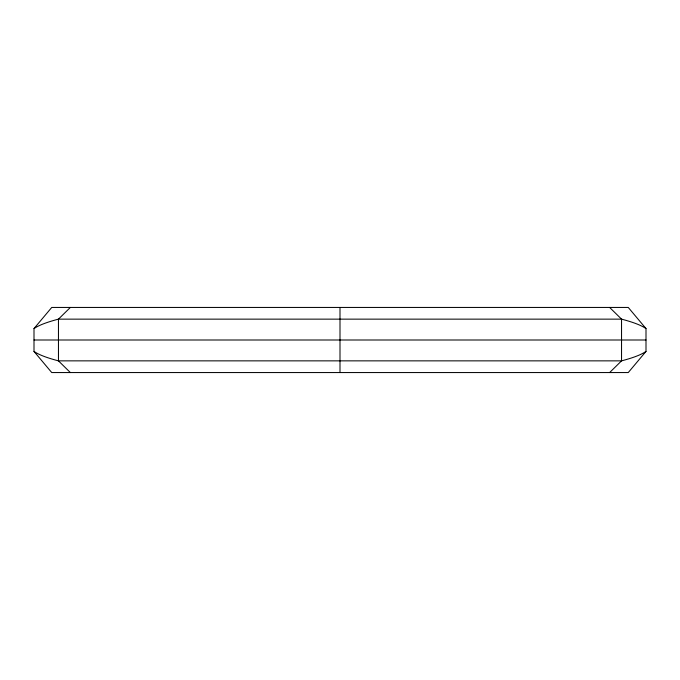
<?xml version="1.0" encoding="UTF-8"?>
<svg xmlns="http://www.w3.org/2000/svg" width="680" height="680" viewBox="0 0 680 680"><rect width="100%" height="100%" fill="white"/><g stroke="black" fill="none" stroke-linecap="round" stroke-linejoin="round"><path stroke-width="1.02" d="M340 372.555L340 307.445M34 328.567L51.739 307.445L628.26 307.445L646 328.567L646 351.433L628.26 372.555L51.739 372.555L34 351.433L34 328.567L35.292 327.777A202.963 25.704 -2.6 0 1 58.454 319.141L621.545 319.141A202.963 25.704 2.6 0 1 644.708 327.777L646 328.567M70.355 307.445L58.454 319.141L58.454 360.859L70.355 372.555M609.645 372.555L621.545 360.859A202.963 25.704 -2.6 0 0 644.708 352.223L646 351.433M34 340L646 340M34 351.433L35.292 352.223A202.963 25.704 2.6 0 0 58.454 360.859L621.545 360.859L621.545 319.141L609.645 307.445"/></g></svg>
